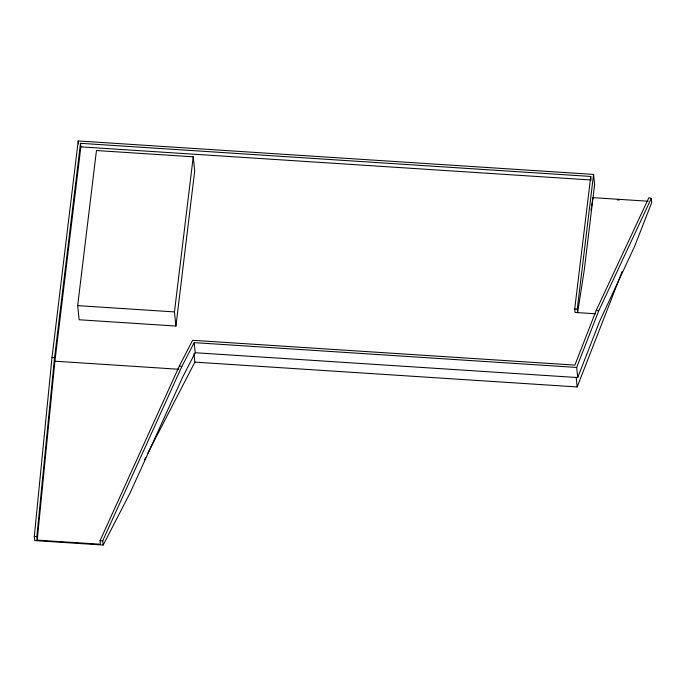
<?xml version="1.0" encoding="UTF-8"?>
<svg xmlns="http://www.w3.org/2000/svg" width="686" height="686" viewBox="0 0 686 686"><rect width="100%" height="100%" fill="white"/><g stroke="black" fill="none" stroke-linecap="round" stroke-linejoin="round"><path stroke-width="1.03" d="M591.032 179.106L590.757 176.448L80.485 143.323L54.537 357.672L36.838 536.581L37.207 540.131L100.43 544.23L100.062 540.688L179.449 365.784L192.612 340.29L574.902 365.106L596.263 310.312L648.845 197.757L651.271 198.4L598.681 310.964L576.669 367.447L194.181 342.623L195.227 352.733L182.828 376.743L130.091 492.925L103.174 545.044L34.729 540.602L34.3 536.418L51.999 357.509L78.213 140.956L593.57 174.407L594.616 184.517L584.275 269.898L577.629 312.627L577.269 309.086L593.57 174.407M37.207 540.131L54.906 361.213L80.854 146.873L80.485 143.323M77.672 305.63L96.452 150.534L193.238 156.811L194.695 170.943L175.925 326.047L79.139 319.762L77.672 305.63L174.458 311.916L175.925 326.047M174.458 311.916L193.238 156.811M595.577 313.794L575.091 312.464L574.722 308.914L590.757 176.448M590.998 210.182L591.323 208.09M591.649 206.006L592.953 197.645L648.15 201.23M195.227 352.733L577.715 377.566L599.727 321.082L634.653 246.317L651.7 202.593L651.271 198.4M147.85 453.18L194.867 362.131L577.166 386.947L622.151 271.536M103.174 545.044L102.728 540.782L181.781 366.633L194.181 342.623M144.42 459.826L145.398 457.922M100.062 540.688L102.728 540.782M80.854 146.873L591.126 179.998M617.211 199.858L619.347 199.995M574.722 308.914L577.269 309.086M51.999 357.509L54.537 357.672M54.906 361.213L178.746 369.257M34.3 536.418L36.838 536.581M596.263 310.312L598.681 310.964M179.449 365.784L181.781 366.633M576.669 367.447L577.715 377.566M576.171 377.351L577.166 386.947M193.992 353.607L194.867 362.131M78.213 140.956L78.521 143.983"/></g></svg>
